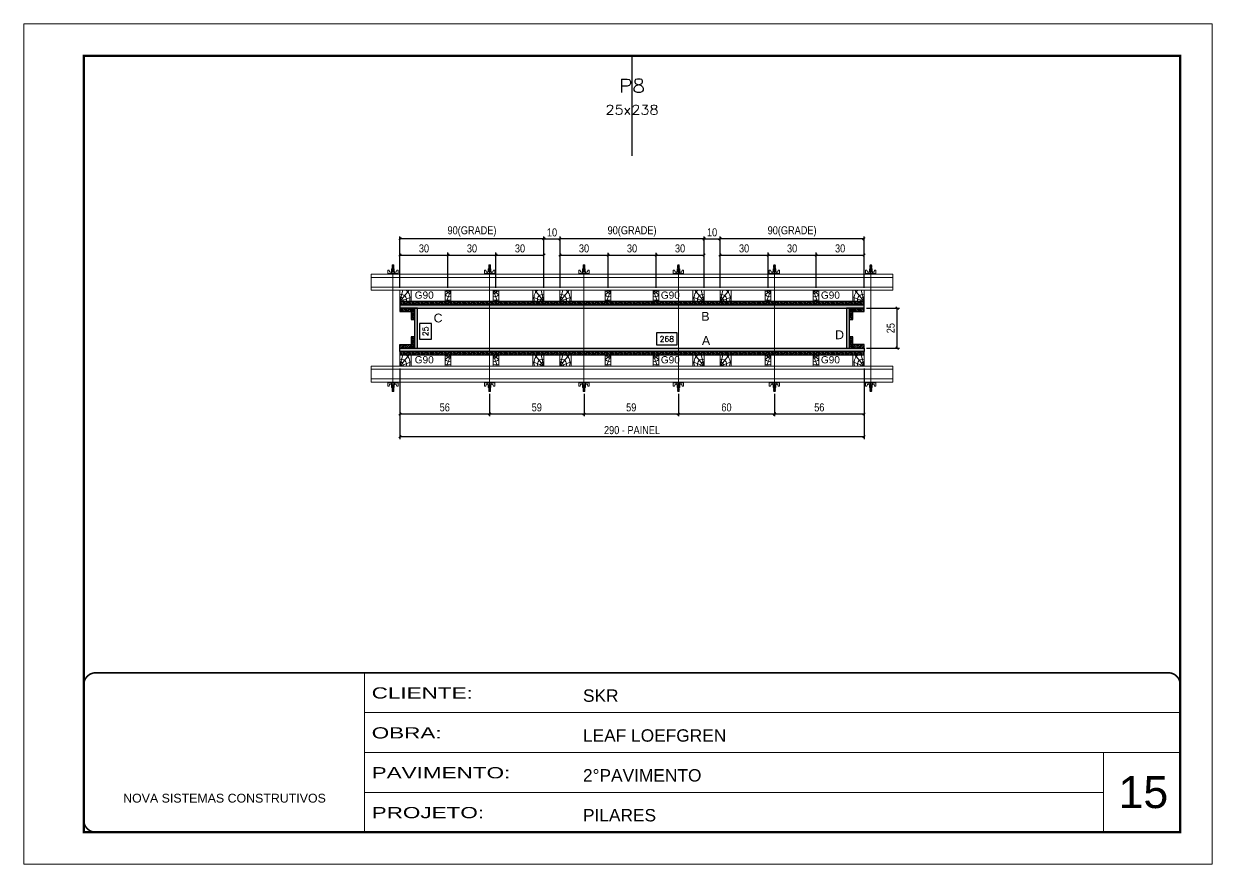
# Model space of a CAD drawing. Extents: x 14400 to 27878, y -21631 to 6985.
# Drawn here: x 17597 to 19082, y 2489 to 3539 of the extents above; entities that cross this region are included whole.
import ezdxf
from ezdxf.enums import TextEntityAlignment as Align

# ---------------------------------------------------------------- set-up
doc = ezdxf.new("R2010")
doc.units = 0
for name, pattern in [('CONTINUO', [0]), ('DASHED', [0.75, 0.5, -0.25]), ('HIDDEN', [0.375, 0.25, -0.125])]:
    doc.linetypes.add(name, pattern=pattern)
for name, color, linetype, lineweight in [('CARIMBO', 255, 'Continuous', 9), ('Folhas', 255, 'Continuous', 9), ('Hachura', 251, 'Continuous', 9), ('Madeira', 126, 'Continuous', 18), ('Perfil Metálico', 224, 'Continuous', 18), ('SARRAFO DE PRESSAO', 251, 'DASHED', 9), ('Texto Seção', 7, 'Continuous', 15)]:
    doc.layers.add(name, color=color, linetype=linetype, lineweight=lineweight)
for name, color, linetype in [('CHAPA', 1, 'Continuous'), ('COTA', 241, 'Continuous'), ('MEIO_PONT', 93, 'Continuous'), ('SARRAFO', 251, 'Continuous'), ('Texto de Titulo', 7, 'Continuous'), ('Texto Qtd Sarr', 242, 'Continuous'), ('TEXTO_GERAL', 7, 'Continuous')]:
    doc.layers.add(name, color=color, linetype=linetype)
doc.styles.add('ARIAL', font='arial.ttf')
doc.styles.add('COTA TECNICA 2X', font='techl___.ttf', dxfattribs={"height": 10})
doc.styles.add('ROMANS', font='romans.shx')
doc.styles.add('SANSSERIF', font='sas_____.pfb')
doc.styles.add('Tecnologia', font='')
doc.styles.get('Tecnologia').set_extended_font_data('Forgotten Futurist')
doc.dimstyles.new('SECAO PILAR', dxfattribs={"dimtxt": 10, "dimasz": 3, "dimexe": 3, "dimexo": 3, "dimgap": 3, "dimtad": 1, "dimdec": 1, "dimlfac": 0.5, "dimzin": 12, "dimdsep": 46, "dimtxsty": 'COTA TECNICA 2X', "dimblk1": 'OBLIQUE', "dimblk2": 'OBLIQUE', "dimsah": 1, "dimcen": 0.9, "dimclrd": 256, "dimclre": 256, "dimclrt": 256, "dimadec": 1, "dimazin": 3, "dimtfac": 1, "dimtdec": 1, "dimtmove": 0, "dimatfit": 3, "dimfxl": 1, "dimtolj": 1, "dimtzin": 12, "dimarcsym": 0})
doc.dimstyles.new('SECÇÃO 2', dxfattribs={"dimtxt": 7, "dimasz": 6, "dimexe": 0.18, "dimexo": 2, "dimgap": -4, "dimtad": 3, "dimdec": 1, "dimlfac": 0.5, "dimzin": 12, "dimdsep": 46, "dimtxsty": 'ROMANS', "dimblk": 'ARCHTICK', "dimcen": 0.09, "dimse1": 1, "dimse2": 1, "dimsd1": 1, "dimsd2": 1, "dimclrd": 180, "dimclre": 5, "dimclrt": 1, "dimadec": 0, "dimazin": 3, "dimtfac": 1, "dimtdec": 1, "dimtofl": 0, "dimtmove": 0, "dimatfit": 3, "dimldrblk": 'ARCHTICK', "dimfxl": 1, "dimtolj": 1, "dimtzin": 0, "dimarcsym": 0})

# ---------------------------------------------------------------- blocks, each defined once
blk = doc.blocks.new('9999999999')
at = {"color": 30, "linetype": 'CONTINUO'}
for p, q in [((98564.6, 34230.2), (98564.6, 34429.4)), ((98564.6, 34379.6), (99584, 34379.6)), ((98564.6, 34329.8), (99488, 34329.8)), ((99584, 34329.8), (99488, 34329.8)), ((99488, 34329.8), (99488, 34230.2)), ((98564.6, 34280), (99488, 34280))]:
    blk.add_line(p, q, dxfattribs=at)
at = {"color": 30, "linetype": 'CONTINUO', "const_width": 2}
blk.add_lwpolyline([(99584, 34230.2), (99584, 34414.4, 0.414214), (99569, 34429.4), (98229, 34429.4, 0.414214), (98214, 34414.4), (98214, 34245.2, 0.414214), (98229, 34230.2), (99584, 34230.2)], format="xyb", dxfattribs=at)
at = {"layer": 'Folhas'}
blk.add_lwpolyline([(98139, 34190.2), (99624, 34190.2), (99624, 35240.2), (98139, 35240.2)], close=True, dxfattribs=at)
at = {"layer": 'Folhas', "color": 30, "const_width": 3}
blk.add_lwpolyline([(98214, 34230.2), (99584, 34230.2), (99584, 35200.2), (98214, 35200.2)], close=True, dxfattribs=at)
at = {"color": 7, "linetype": 'Continuous', "ltscale": 5, "style": 'ARIAL'}
for s, height, p in [('SKR', 15.48, (98837.7, 34393.1)), ('LEAF LOEFGREN', 15.483, (98837.7, 34343.3)), ('2°PAVIMENTO', 15.483, (98837.7, 34293.5)), ('NOVA SISTEMAS CONSTRUTIVOS', 11.059, (98263.2, 34267.2)), ('PILARES', 15.48, (98837.7, 34243.7))]:
    blk.add_text(s, height=height, dxfattribs=at).set_placement(p)
at = {"layer": 'Folhas', "color": 7, "style": 'Tecnologia', "width": 1.5}
for s, p in [('CLIENTE:', (98573.7, 34397.2)), ('OBRA:', (98573.7, 34347.3)), ('PAVIMENTO:', (98573.7, 34297.5)), ('PROJETO:', (98573.7, 34247.7))]:
    blk.add_text(s, height=14, dxfattribs=at).set_placement(p)
blk = doc.blocks.new('titulo1')
at = {"layer": 'Defpoints', "color": 252, "linetype": 'HIDDEN', "ltscale": 2}
blk.add_line((0, 0), (0, 125), dxfattribs=at)
at = {"layer": 'Defpoints', "style": 'ROMANS', "oblique": 15}
blk.add_attdef('FOLHA', text='', height=10, dxfattribs=at).set_placement((0, 15.6), align=Align.MIDDLE_CENTER)
at = {"layer": 'Texto Qtd Sarr', "color": 3, "style": 'ROMANS', "oblique": 15}
for tag, height, p in [('TITULO', 17, (0, 71.4)), ('SEÇÃO', 12, (0, 41.5))]:
    blk.add_attdef(tag, text='', height=height, dxfattribs=at).set_placement(p, align=Align.MIDDLE_CENTER)
blk = doc.blocks.new('*D1915')
at = {"layer": 'COTA', "color": 180, "lineweight": -2, "transparency": 16777216}
for p, q in [((18106.4, 3164.5), (18091.4, 3164.5)), ((18091.4, 3164.5), (18091.4, 3145.1)), ((18106.4, 3145.1), (18106.4, 3164.5)), ((18091.4, 3145.1), (18106.4, 3145.1))]:
    blk.add_line(p, q, dxfattribs=at)
at = {"layer": 'Defpoints', "color": 0, "transparency": 16777216}
for p in [(18106.3, 3183.7), (18106.3, 3133.7), (18110.4, 3133.7)]:
    blk.add_point(p, dxfattribs=at)
at = {"layer": 'COTA', "color": 1, "transparency": 16777216, "insert": (18098.9, 3154.8), "char_height": 7, "attachment_point": 5, "rotation": 90, "style": 'ROMANS'}
blk.add_mtext('\\A1;25', dxfattribs=at)
blk = doc.blocks.new('_ArchTick')
at = {"color": 0, "linetype": 'ByBlock', "const_width": 0.15}
blk.add_lwpolyline([(-0.5, -0.5), (0.5, 0.5)], dxfattribs=at)
blk = doc.blocks.new('*D1916')
at = {"layer": 'COTA', "color": 180, "lineweight": -2, "transparency": 16777216}
for p, q in [((18413.5, 3152.7), (18387.5, 3152.7)), ((18387.5, 3152.7), (18387.5, 3137.7)), ((18413.5, 3137.7), (18413.5, 3152.7)), ((18387.5, 3137.7), (18413.5, 3137.7))]:
    blk.add_line(p, q, dxfattribs=at)
at = {"layer": 'Defpoints', "color": 0, "transparency": 16777216}
for p in [(18089, 3133.7), (18625, 3133.7), (18625, 3133.7)]:
    blk.add_point(p, dxfattribs=at)
at = {"layer": 'COTA', "color": 1, "transparency": 16777216, "insert": (18400.5, 3145.2), "char_height": 7, "attachment_point": 5, "style": 'ROMANS'}
blk.add_mtext('\\A1;268', dxfattribs=at)
blk = doc.blocks.new('_Oblique')
at = {"color": 0, "linetype": 'ByBlock', "lineweight": -2}
blk.add_line((-0.5, -0.5), (0.5, 0.5), dxfattribs=at)
blk = doc.blocks.new('*D1917')
at = {"layer": 'COTA', "lineweight": -2, "transparency": 16777216}
for p, q in [((18067, 3108.4), (18067, 3020.2)), ((18647, 3108.4), (18647, 3020.2)), ((18067, 3023.2), (18647, 3023.2))]:
    blk.add_line(p, q, dxfattribs=at)
at = {"layer": 'Defpoints', "color": 0, "transparency": 16777216}
for p in [(18067, 3111.4), (18647, 3111.4), (18647, 3023.2)]:
    blk.add_point(p, dxfattribs=at)
at = {"layer": 'COTA', "lineweight": -2, "transparency": 16777216, "xscale": 3, "yscale": 3, "zscale": 3, "rotation": 180}
blk.add_blockref('_Oblique', (18067, 3023.2), dxfattribs=at)
at = {"layer": 'COTA', "lineweight": -2, "transparency": 16777216, "xscale": 3, "yscale": 3, "zscale": 3}
blk.add_blockref('_Oblique', (18647, 3023.2), dxfattribs=at)
at = {"layer": 'COTA', "transparency": 16777216, "insert": (18357, 3031.3), "char_height": 10, "attachment_point": 5, "style": 'COTA TECNICA 2X'}
blk.add_mtext('\\A1;290 - PAINEL', dxfattribs=at)
blk = doc.blocks.new('*D1918')
at = {"layer": 'COTA', "lineweight": -2, "transparency": 16777216}
for p, q in [((18067, 3108.3), (18067, 3048.6)), ((18179, 3076.6), (18179, 3048.6)), ((18067, 3051.6), (18179, 3051.6))]:
    blk.add_line(p, q, dxfattribs=at)
at = {"layer": 'Defpoints', "color": 0, "transparency": 16777216}
for p in [(18067, 3111.3), (18179, 3079.6), (18179, 3051.6)]:
    blk.add_point(p, dxfattribs=at)
at = {"layer": 'COTA', "lineweight": -2, "transparency": 16777216, "xscale": 3, "yscale": 3, "zscale": 3, "rotation": 180}
blk.add_blockref('_Oblique', (18067, 3051.6), dxfattribs=at)
at = {"layer": 'COTA', "lineweight": -2, "transparency": 16777216, "xscale": 3, "yscale": 3, "zscale": 3}
blk.add_blockref('_Oblique', (18179, 3051.6), dxfattribs=at)
at = {"layer": 'COTA', "transparency": 16777216, "insert": (18123, 3059.7), "char_height": 10, "attachment_point": 5, "style": 'COTA TECNICA 2X'}
blk.add_mtext('\\A1;56', dxfattribs=at)
blk = doc.blocks.new('C')
at = {"layer": 'Hachura', "color": 0}
for p, q in [((0, 3.22), (0, -3.22)), ((0.45, 3.22), (0, 3.22)), ((0.46, 3.16), (0, 3.16)), ((0.46, 3.05), (0, 3.05)), ((0.46, 2.88), (0, 2.88)), ((0, 2.75), (0, -1.16)), ((0.46, 2.65), (0, 2.65)), ((0.46, 2.23), (0, 2.23)), ((0.46, 1.51), (0, 1.51)), ((0.39, 0.49), (0.17, 0.49)), ((0.45, -3.23), (0.45, 3.22)), ((0.45, 3.22), (2.58, 3.22)), ((1.74, 0.97), (0.45, 0.97)), ((1.45, 0.1), (0.45, 0.1)), ((1.35, 1.94), (1.35, 0.96)), ((2.58, 2.39), (1.47, 2.09)), ((1.74, -0.97), (1.74, 0.97)), ((1.74, 0.97), (1.74, 0.84)), ((1.74, 0.97), (1.74, 0.84)), ((1.74, 0.84), (3.35, 0.84)), ((3.35, 0.45), (1.74, 0.45)), ((2.58, 3.22), (2.58, 2.39)), ((3.32, 0.84), (3.32, -0.84)), ((3.35, 0.84), (3.35, -0.84)), ((3.68, 0.45), (3.35, 0.45)), ((3.84, -0.52), (3.35, 0.45)), ((3.35, 0.06), (3.67, -0.57)), ((3.68, 0.45), (4.16, -0.52)), ((3.72, 0.5), (4.25, -0.57)), ((4.37, -0.55), (3.83, 0.53)), ((4.15, 0.45), (3.93, 0.45)), ((4.42, -0.52), (3.93, 0.45)), ((4.15, 0.45), (4.26, 0.45)), ((4.26, 0.45), (4.74, -0.52)), ((4.3, 0.5), (4.83, -0.57)), ((4.95, -0.55), (4.41, 0.53)), ((4.51, 0.45), (4.84, 0.45)), ((5, -0.52), (4.51, 0.45)), ((4.84, 0.45), (5.32, -0.52)), ((4.88, 0.5), (5.41, -0.57)), ((5.53, -0.55), (4.99, 0.53)), ((5.58, -0.52), (5.09, 0.45)), ((5.42, 0.45), (5.09, 0.45)), ((5.58, -0.52), (5.09, 0.45)), ((5.42, 0.45), (5.74, -0.19)), ((5.46, 0.5), (5.74, -0.07)), ((5.74, 0.19), (5.57, 0.53)), ((5.74, 0.32), (5.68, 0.45)), ((5.68, 0.45), (5.74, 0.45)), ((5.74, 0.45), (5.9, 0.29)), ((5.74, 0.45), (5.74, -0.52)), ((5.9, -0.36), (5.9, 0.29)), ((0.45, 0), (0, 0)), ((0.46, -1.52), (0, -1.52)), ((0.46, -2.23), (0, -2.23)), ((0.46, -2.65), (0, -2.65)), ((0.46, -2.88), (0, -2.88)), ((0.46, -3.05), (0, -3.05)), ((0.46, -3.16), (0, -3.16)), ((0, -3.22), (2.57, -3.22)), ((0.08, -0.48), (0.29, -0.48)), ((0.29, -0.48), (0.4, -0.48)), ((0.45, 0), (0.45, -0.97)), ((0.45, -0.16), (1.45, -0.16)), ((0.45, -0.65), (0.45, -0.32)), ((0.45, -3.23), (0.45, -0.65)), ((0.45, -0.97), (1.74, -0.97)), ((1.35, -1.94), (1.35, -0.97)), ((2.58, -2.39), (1.47, -2.1)), ((3.35, -0.32), (1.74, -0.32)), ((3.35, -0.84), (1.74, -0.84)), ((2.58, -3.23), (2.58, -2.39)), ((3.35, -0.07), (3.58, -0.52)), ((3.35, -0.52), (3.58, -0.52)), ((3.84, -0.52), (4.16, -0.52)), ((4.42, -0.52), (4.74, -0.52)), ((4.63, -0.52), (4.74, -0.52)), ((5, -0.52), (5.32, -0.52)), ((5.58, -0.52), (5.74, -0.52)), ((5.74, -0.52), (5.9, -0.36)), ((5.74, -0.52), (5.74, -0.52))]:
    blk.add_line(p, q, dxfattribs=at)
for centre, radius, start, end in [((1.52, 1.94), 0.161, 104.74356, 180), ((1.44, -0.03), 0.129, 272.69497, 87.30503), ((3.81, 0.39), 0.143, 25.56881, 154.43119), ((4.39, 0.39), 0.143, 25.56881, 154.43119), ((4.97, 0.39), 0.143, 25.56881, 154.43119), ((5.55, 0.39), 0.143, 25.56881, 154.43119), ((0.17, -0.37), 0.174, 221.74404, 317.85924), ((1.52, -1.94), 0.161, 180, 255.25644), ((3.71, -0.4), 0.174, 222.14076, 318.25596), ((4.29, -0.4), 0.174, 222.14076, 318.25596), ((4.87, -0.4), 0.174, 222.14076, 318.25596), ((5.45, -0.4), 0.174, 222.14076, 318.25596), ((5.61, -0.4), 0.174, 317.85924, 318.25596)]:
    blk.add_arc(centre, radius, start, end, dxfattribs=at)
blk = doc.blocks.new('*D1919')
at = {"layer": 'COTA', "lineweight": -2, "transparency": 16777216}
for p, q in [((18415, 3076.6), (18415, 3048.6)), ((18535, 3076.6), (18535, 3048.6)), ((18415, 3051.6), (18535, 3051.6))]:
    blk.add_line(p, q, dxfattribs=at)
at = {"layer": 'Defpoints', "color": 0, "transparency": 16777216}
for p in [(18415, 3079.6), (18535, 3079.6), (18535, 3051.6)]:
    blk.add_point(p, dxfattribs=at)
at = {"layer": 'COTA', "lineweight": -2, "transparency": 16777216, "xscale": 3, "yscale": 3, "zscale": 3, "rotation": 180}
blk.add_blockref('_Oblique', (18415, 3051.6), dxfattribs=at)
at = {"layer": 'COTA', "lineweight": -2, "transparency": 16777216, "xscale": 3, "yscale": 3, "zscale": 3}
blk.add_blockref('_Oblique', (18535, 3051.6), dxfattribs=at)
at = {"layer": 'COTA', "transparency": 16777216, "insert": (18475, 3059.7), "char_height": 10, "attachment_point": 5, "style": 'COTA TECNICA 2X'}
blk.add_mtext('\\A1;60', dxfattribs=at)
blk = doc.blocks.new('*D1920')
at = {"layer": 'COTA', "lineweight": -2, "transparency": 16777216}
for p, q in [((18650, 3183.7), (18691.3, 3183.7)), ((18688.3, 3133.7), (18688.3, 3183.7)), ((18650, 3133.7), (18691.3, 3133.7))]:
    blk.add_line(p, q, dxfattribs=at)
at = {"layer": 'Defpoints', "color": 0, "transparency": 16777216}
for p in [(18647, 3183.7), (18688.3, 3183.7), (18647, 3133.7)]:
    blk.add_point(p, dxfattribs=at)
at = {"layer": 'COTA', "lineweight": -2, "transparency": 16777216, "xscale": 3, "yscale": 3, "zscale": 3}
for p, rotation in [((18688.3, 3183.7), 90), ((18688.3, 3133.7), 270)]:
    blk.add_blockref('_Oblique', p, dxfattribs=dict(at, rotation=rotation))
at = {"layer": 'COTA', "transparency": 16777216, "insert": (18680.2, 3158.7), "char_height": 10, "attachment_point": 5, "rotation": 90, "style": 'COTA TECNICA 2X'}
blk.add_mtext('\\A1;25', dxfattribs=at)
blk = doc.blocks.new('*D1921')
at = {"layer": 'COTA', "lineweight": -2, "transparency": 16777216}
for p, q in [((18179, 3076.6), (18179, 3048.6)), ((18297, 3076.6), (18297, 3048.6)), ((18179, 3051.6), (18297, 3051.6))]:
    blk.add_line(p, q, dxfattribs=at)
at = {"layer": 'Defpoints', "color": 0, "transparency": 16777216}
for p in [(18179, 3079.6), (18297, 3079.6), (18297, 3051.6)]:
    blk.add_point(p, dxfattribs=at)
at = {"layer": 'COTA', "lineweight": -2, "transparency": 16777216, "xscale": 3, "yscale": 3, "zscale": 3, "rotation": 180}
blk.add_blockref('_Oblique', (18179, 3051.6), dxfattribs=at)
at = {"layer": 'COTA', "lineweight": -2, "transparency": 16777216, "xscale": 3, "yscale": 3, "zscale": 3}
blk.add_blockref('_Oblique', (18297, 3051.6), dxfattribs=at)
at = {"layer": 'COTA', "transparency": 16777216, "insert": (18238, 3059.7), "char_height": 10, "attachment_point": 5, "style": 'COTA TECNICA 2X'}
blk.add_mtext('\\A1;59', dxfattribs=at)
blk = doc.blocks.new('*D1922')
at = {"layer": 'COTA', "lineweight": -2, "transparency": 16777216}
for p, q in [((18647, 3108.4), (18647, 3048.6)), ((18535, 3076.6), (18535, 3048.6)), ((18535, 3051.6), (18647, 3051.6))]:
    blk.add_line(p, q, dxfattribs=at)
at = {"layer": 'Defpoints', "color": 0, "transparency": 16777216}
for p in [(18647, 3111.4), (18535, 3079.6), (18647, 3051.6)]:
    blk.add_point(p, dxfattribs=at)
at = {"layer": 'COTA', "lineweight": -2, "transparency": 16777216, "xscale": 3, "yscale": 3, "zscale": 3, "rotation": 180}
blk.add_blockref('_Oblique', (18535, 3051.6), dxfattribs=at)
at = {"layer": 'COTA', "lineweight": -2, "transparency": 16777216, "xscale": 3, "yscale": 3, "zscale": 3}
blk.add_blockref('_Oblique', (18647, 3051.6), dxfattribs=at)
at = {"layer": 'COTA', "transparency": 16777216, "insert": (18591, 3059.7), "char_height": 10, "attachment_point": 5, "style": 'COTA TECNICA 2X'}
blk.add_mtext('\\A1;56', dxfattribs=at)
blk = doc.blocks.new('*D1923')
at = {"layer": 'COTA', "lineweight": -2, "transparency": 16777216}
for p, q in [((18297, 3076.6), (18297, 3048.6)), ((18415, 3076.6), (18415, 3048.6)), ((18297, 3051.6), (18415, 3051.6))]:
    blk.add_line(p, q, dxfattribs=at)
at = {"layer": 'Defpoints', "color": 0, "transparency": 16777216}
for p in [(18297, 3079.6), (18415, 3079.6), (18415, 3051.6)]:
    blk.add_point(p, dxfattribs=at)
at = {"layer": 'COTA', "lineweight": -2, "transparency": 16777216, "xscale": 3, "yscale": 3, "zscale": 3, "rotation": 180}
blk.add_blockref('_Oblique', (18297, 3051.6), dxfattribs=at)
at = {"layer": 'COTA', "lineweight": -2, "transparency": 16777216, "xscale": 3, "yscale": 3, "zscale": 3}
blk.add_blockref('_Oblique', (18415, 3051.6), dxfattribs=at)
at = {"layer": 'COTA', "transparency": 16777216, "insert": (18356, 3059.7), "char_height": 10, "attachment_point": 5, "style": 'COTA TECNICA 2X'}
blk.add_mtext('\\A1;59', dxfattribs=at)
blk = doc.blocks.new('PONTALETE')
at = {"layer": 'Madeira'}
for q in [(2.71, 7), (7, 5.76), (7, 1.74)]:
    blk.add_line((0, 0), q, dxfattribs=at)
blk.add_lwpolyline([(0, 0), (7, 0), (7, 7), (0, 7)], close=True, dxfattribs=at)
for centre, radius, start, end in [((2.04, 0.06), 6.23, 37.28179, 109.09128), ((1.09, 0.9), 3.19, 343.60304, 109.98471), ((-0.21, -0.78), 3.09, 14.63219, 86.0383)]:
    blk.add_arc(centre, radius, start, end, dxfattribs=at)
blk = doc.blocks.new('MEIO PONTALETE')
at = {"layer": 'Madeira'}
for q in [(2.71, 7), (3.5, 2.88), (3.5, 0.87)]:
    blk.add_line((0, 0), q, dxfattribs=at)
blk.add_lwpolyline([(0, 0), (3.5, 0), (3.5, 7), (0, 7)], close=True, dxfattribs=at)
for centre, radius, start, end in [((2.04, 0.06), 6.23, 76.44987, 109.09128), ((1.09, 0.9), 3.19, 40.90626, 109.98471), ((-0.21, -0.78), 3.09, 14.63219, 86.0383)]:
    blk.add_arc(centre, radius, start, end, dxfattribs=at)
blk = doc.blocks.new('*D2500')
at = {"layer": 'COTA', "lineweight": -2, "transparency": 16777216}
for p, q in [((18467, 3209.1), (18467, 3253.1)), ((18527, 3209.1), (18527, 3253.1)), ((18467, 3250.1), (18527, 3250.1))]:
    blk.add_line(p, q, dxfattribs=at)
at = {"layer": 'Defpoints', "color": 0, "transparency": 16777216}
for p in [(18527, 3250.1), (18467, 3206.1), (18527, 3206.1)]:
    blk.add_point(p, dxfattribs=at)
at = {"layer": 'COTA', "lineweight": -2, "transparency": 16777216, "xscale": 3, "yscale": 3, "zscale": 3, "rotation": 180}
blk.add_blockref('_Oblique', (18467, 3250.1), dxfattribs=at)
at = {"layer": 'COTA', "lineweight": -2, "transparency": 16777216, "xscale": 3, "yscale": 3, "zscale": 3}
blk.add_blockref('_Oblique', (18527, 3250.1), dxfattribs=at)
at = {"layer": 'COTA', "transparency": 16777216, "insert": (18497, 3258.3), "char_height": 10, "attachment_point": 5, "style": 'COTA TECNICA 2X'}
blk.add_mtext('\\A1;30', dxfattribs=at)
blk = doc.blocks.new('*D2501')
at = {"layer": 'COTA', "lineweight": -2, "transparency": 16777216}
for p, q in [((18527, 3209.1), (18527, 3253.1)), ((18587, 3209.1), (18587, 3253.1)), ((18527, 3250.1), (18587, 3250.1))]:
    blk.add_line(p, q, dxfattribs=at)
at = {"layer": 'Defpoints', "color": 0, "transparency": 16777216}
for p in [(18587, 3250.1), (18527, 3206.1), (18587, 3206.1)]:
    blk.add_point(p, dxfattribs=at)
at = {"layer": 'COTA', "lineweight": -2, "transparency": 16777216, "xscale": 3, "yscale": 3, "zscale": 3, "rotation": 180}
blk.add_blockref('_Oblique', (18527, 3250.1), dxfattribs=at)
at = {"layer": 'COTA', "lineweight": -2, "transparency": 16777216, "xscale": 3, "yscale": 3, "zscale": 3}
blk.add_blockref('_Oblique', (18587, 3250.1), dxfattribs=at)
at = {"layer": 'COTA', "transparency": 16777216, "insert": (18557, 3258.3), "char_height": 10, "attachment_point": 5, "style": 'COTA TECNICA 2X'}
blk.add_mtext('\\A1;30', dxfattribs=at)
blk = doc.blocks.new('*D2502')
at = {"layer": 'COTA', "lineweight": -2, "transparency": 16777216}
for p, q in [((18587, 3209.1), (18587, 3253.1)), ((18647, 3209.1), (18647, 3253.1)), ((18587, 3250.1), (18647, 3250.1))]:
    blk.add_line(p, q, dxfattribs=at)
at = {"layer": 'Defpoints', "color": 0, "transparency": 16777216}
for p in [(18647, 3250.1), (18587, 3206.1), (18647, 3206.1)]:
    blk.add_point(p, dxfattribs=at)
at = {"layer": 'COTA', "lineweight": -2, "transparency": 16777216, "xscale": 3, "yscale": 3, "zscale": 3, "rotation": 180}
blk.add_blockref('_Oblique', (18587, 3250.1), dxfattribs=at)
at = {"layer": 'COTA', "lineweight": -2, "transparency": 16777216, "xscale": 3, "yscale": 3, "zscale": 3}
blk.add_blockref('_Oblique', (18647, 3250.1), dxfattribs=at)
at = {"layer": 'COTA', "transparency": 16777216, "insert": (18617, 3258.3), "char_height": 10, "attachment_point": 5, "style": 'COTA TECNICA 2X'}
blk.add_mtext('\\A1;30', dxfattribs=at)
blk = doc.blocks.new('*D2503')
at = {"layer": 'COTA', "lineweight": -2, "transparency": 16777216}
for p, q in [((18467, 3209.1), (18467, 3273.3)), ((18647, 3270.3), (18467, 3270.3)), ((18647, 3209.1), (18647, 3273.3))]:
    blk.add_line(p, q, dxfattribs=at)
at = {"layer": 'Defpoints', "color": 0, "transparency": 16777216}
for p in [(18467, 3270.3), (18467, 3206.1), (18647, 3206.1)]:
    blk.add_point(p, dxfattribs=at)
at = {"layer": 'COTA', "lineweight": -2, "transparency": 16777216, "xscale": 3, "yscale": 3, "zscale": 3, "rotation": 180}
blk.add_blockref('_Oblique', (18467, 3270.3), dxfattribs=at)
at = {"layer": 'COTA', "lineweight": -2, "transparency": 16777216, "xscale": 3, "yscale": 3, "zscale": 3}
blk.add_blockref('_Oblique', (18647, 3270.3), dxfattribs=at)
at = {"layer": 'COTA', "transparency": 16777216, "insert": (18557, 3279.5), "char_height": 10, "attachment_point": 5, "style": 'COTA TECNICA 2X'}
blk.add_mtext('\\A1;90(GRADE)', dxfattribs=at)
blk = doc.blocks.new('*D2504')
at = {"layer": 'COTA', "lineweight": -2, "transparency": 16777216}
for p, q in [((18267, 3209.1), (18267, 3253)), ((18327, 3209.1), (18327, 3253)), ((18267, 3250), (18327, 3250))]:
    blk.add_line(p, q, dxfattribs=at)
at = {"layer": 'Defpoints', "color": 0, "transparency": 16777216}
for p in [(18327, 3250), (18267, 3206.1), (18327, 3206.1)]:
    blk.add_point(p, dxfattribs=at)
at = {"layer": 'COTA', "lineweight": -2, "transparency": 16777216, "xscale": 3, "yscale": 3, "zscale": 3, "rotation": 180}
blk.add_blockref('_Oblique', (18267, 3250), dxfattribs=at)
at = {"layer": 'COTA', "lineweight": -2, "transparency": 16777216, "xscale": 3, "yscale": 3, "zscale": 3}
blk.add_blockref('_Oblique', (18327, 3250), dxfattribs=at)
at = {"layer": 'COTA', "transparency": 16777216, "insert": (18297, 3258.3), "char_height": 10, "attachment_point": 5, "style": 'COTA TECNICA 2X'}
blk.add_mtext('\\A1;30', dxfattribs=at)
blk = doc.blocks.new('*D2505')
at = {"layer": 'COTA', "lineweight": -2, "transparency": 16777216}
for p, q in [((18327, 3209.1), (18327, 3253)), ((18387, 3209.1), (18387, 3253)), ((18327, 3250), (18387, 3250))]:
    blk.add_line(p, q, dxfattribs=at)
at = {"layer": 'Defpoints', "color": 0, "transparency": 16777216}
for p in [(18387, 3250), (18327, 3206.1), (18387, 3206.1)]:
    blk.add_point(p, dxfattribs=at)
at = {"layer": 'COTA', "lineweight": -2, "transparency": 16777216, "xscale": 3, "yscale": 3, "zscale": 3, "rotation": 180}
blk.add_blockref('_Oblique', (18327, 3250), dxfattribs=at)
at = {"layer": 'COTA', "lineweight": -2, "transparency": 16777216, "xscale": 3, "yscale": 3, "zscale": 3}
blk.add_blockref('_Oblique', (18387, 3250), dxfattribs=at)
at = {"layer": 'COTA', "transparency": 16777216, "insert": (18357, 3258.3), "char_height": 10, "attachment_point": 5, "style": 'COTA TECNICA 2X'}
blk.add_mtext('\\A1;30', dxfattribs=at)
blk = doc.blocks.new('*D2506')
at = {"layer": 'COTA', "lineweight": -2, "transparency": 16777216}
for p, q in [((18387, 3209.1), (18387, 3253)), ((18447, 3209.1), (18447, 3253)), ((18387, 3250), (18447, 3250))]:
    blk.add_line(p, q, dxfattribs=at)
at = {"layer": 'Defpoints', "color": 0, "transparency": 16777216}
for p in [(18447, 3250), (18387, 3206.1), (18447, 3206.1)]:
    blk.add_point(p, dxfattribs=at)
at = {"layer": 'COTA', "lineweight": -2, "transparency": 16777216, "xscale": 3, "yscale": 3, "zscale": 3, "rotation": 180}
blk.add_blockref('_Oblique', (18387, 3250), dxfattribs=at)
at = {"layer": 'COTA', "lineweight": -2, "transparency": 16777216, "xscale": 3, "yscale": 3, "zscale": 3}
blk.add_blockref('_Oblique', (18447, 3250), dxfattribs=at)
at = {"layer": 'COTA', "transparency": 16777216, "insert": (18417, 3258.3), "char_height": 10, "attachment_point": 5, "style": 'COTA TECNICA 2X'}
blk.add_mtext('\\A1;30', dxfattribs=at)
blk = doc.blocks.new('*D2507')
at = {"layer": 'COTA', "lineweight": -2, "transparency": 16777216}
for p, q in [((18267, 3209.1), (18267, 3273.2)), ((18447, 3270.2), (18267, 3270.2)), ((18447, 3209.1), (18447, 3273.2))]:
    blk.add_line(p, q, dxfattribs=at)
at = {"layer": 'Defpoints', "color": 0, "transparency": 16777216}
for p in [(18267, 3270.2), (18267, 3206.1), (18447, 3206.1)]:
    blk.add_point(p, dxfattribs=at)
at = {"layer": 'COTA', "lineweight": -2, "transparency": 16777216, "xscale": 3, "yscale": 3, "zscale": 3, "rotation": 180}
blk.add_blockref('_Oblique', (18267, 3270.2), dxfattribs=at)
at = {"layer": 'COTA', "lineweight": -2, "transparency": 16777216, "xscale": 3, "yscale": 3, "zscale": 3}
blk.add_blockref('_Oblique', (18447, 3270.2), dxfattribs=at)
at = {"layer": 'COTA', "transparency": 16777216, "insert": (18357, 3279.5), "char_height": 10, "attachment_point": 5, "style": 'COTA TECNICA 2X'}
blk.add_mtext('\\A1;90(GRADE)', dxfattribs=at)
blk = doc.blocks.new('*D2508')
at = {"layer": 'COTA', "lineweight": -2, "transparency": 16777216}
for p, q in [((18067, 3209.1), (18067, 3253.1)), ((18127, 3209.1), (18127, 3253.1)), ((18067, 3250.1), (18127, 3250.1))]:
    blk.add_line(p, q, dxfattribs=at)
at = {"layer": 'Defpoints', "color": 0, "transparency": 16777216}
for p in [(18127, 3250.1), (18067, 3206.1), (18127, 3206.1)]:
    blk.add_point(p, dxfattribs=at)
at = {"layer": 'COTA', "lineweight": -2, "transparency": 16777216, "xscale": 3, "yscale": 3, "zscale": 3, "rotation": 180}
blk.add_blockref('_Oblique', (18067, 3250.1), dxfattribs=at)
at = {"layer": 'COTA', "lineweight": -2, "transparency": 16777216, "xscale": 3, "yscale": 3, "zscale": 3}
blk.add_blockref('_Oblique', (18127, 3250.1), dxfattribs=at)
at = {"layer": 'COTA', "transparency": 16777216, "insert": (18097, 3258.3), "char_height": 10, "attachment_point": 5, "style": 'COTA TECNICA 2X'}
blk.add_mtext('\\A1;30', dxfattribs=at)
blk = doc.blocks.new('*D2509')
at = {"layer": 'COTA', "lineweight": -2, "transparency": 16777216}
for p, q in [((18127, 3209.1), (18127, 3253.1)), ((18187, 3209.1), (18187, 3253.1)), ((18127, 3250.1), (18187, 3250.1))]:
    blk.add_line(p, q, dxfattribs=at)
at = {"layer": 'Defpoints', "color": 0, "transparency": 16777216}
for p in [(18187, 3250.1), (18127, 3206.1), (18187, 3206.1)]:
    blk.add_point(p, dxfattribs=at)
at = {"layer": 'COTA', "lineweight": -2, "transparency": 16777216, "xscale": 3, "yscale": 3, "zscale": 3, "rotation": 180}
blk.add_blockref('_Oblique', (18127, 3250.1), dxfattribs=at)
at = {"layer": 'COTA', "lineweight": -2, "transparency": 16777216, "xscale": 3, "yscale": 3, "zscale": 3}
blk.add_blockref('_Oblique', (18187, 3250.1), dxfattribs=at)
at = {"layer": 'COTA', "transparency": 16777216, "insert": (18157, 3258.3), "char_height": 10, "attachment_point": 5, "style": 'COTA TECNICA 2X'}
blk.add_mtext('\\A1;30', dxfattribs=at)
blk = doc.blocks.new('*D2510')
at = {"layer": 'COTA', "lineweight": -2, "transparency": 16777216}
for p, q in [((18187, 3209.1), (18187, 3253.1)), ((18247, 3209.1), (18247, 3253.1)), ((18187, 3250.1), (18247, 3250.1))]:
    blk.add_line(p, q, dxfattribs=at)
at = {"layer": 'Defpoints', "color": 0, "transparency": 16777216}
for p in [(18247, 3250.1), (18187, 3206.1), (18247, 3206.1)]:
    blk.add_point(p, dxfattribs=at)
at = {"layer": 'COTA', "lineweight": -2, "transparency": 16777216, "xscale": 3, "yscale": 3, "zscale": 3, "rotation": 180}
blk.add_blockref('_Oblique', (18187, 3250.1), dxfattribs=at)
at = {"layer": 'COTA', "lineweight": -2, "transparency": 16777216, "xscale": 3, "yscale": 3, "zscale": 3}
blk.add_blockref('_Oblique', (18247, 3250.1), dxfattribs=at)
at = {"layer": 'COTA', "transparency": 16777216, "insert": (18217, 3258.3), "char_height": 10, "attachment_point": 5, "style": 'COTA TECNICA 2X'}
blk.add_mtext('\\A1;30', dxfattribs=at)
blk = doc.blocks.new('*D2511')
at = {"layer": 'COTA', "lineweight": -2, "transparency": 16777216}
for p, q in [((18067, 3209.1), (18067, 3273.3)), ((18247, 3270.3), (18067, 3270.3)), ((18247, 3209.1), (18247, 3273.3))]:
    blk.add_line(p, q, dxfattribs=at)
at = {"layer": 'Defpoints', "color": 0, "transparency": 16777216}
for p in [(18067, 3270.3), (18067, 3206.1), (18247, 3206.1)]:
    blk.add_point(p, dxfattribs=at)
at = {"layer": 'COTA', "lineweight": -2, "transparency": 16777216, "xscale": 3, "yscale": 3, "zscale": 3, "rotation": 180}
blk.add_blockref('_Oblique', (18067, 3270.3), dxfattribs=at)
at = {"layer": 'COTA', "lineweight": -2, "transparency": 16777216, "xscale": 3, "yscale": 3, "zscale": 3}
blk.add_blockref('_Oblique', (18247, 3270.3), dxfattribs=at)
at = {"layer": 'COTA', "transparency": 16777216, "insert": (18157, 3279.5), "char_height": 10, "attachment_point": 5, "style": 'COTA TECNICA 2X'}
blk.add_mtext('\\A1;90(GRADE)', dxfattribs=at)
blk = doc.blocks.new('*D2512')
at = {"layer": 'COTA', "lineweight": -2, "transparency": 16777216}
for p, q in [((18247, 3209.1), (18247, 3273.2)), ((18247, 3270.2), (18267, 3270.2)), ((18267, 3209.1), (18267, 3273.2))]:
    blk.add_line(p, q, dxfattribs=at)
at = {"layer": 'Defpoints', "color": 0, "transparency": 16777216}
for p in [(18267, 3270.2), (18247, 3206.1), (18267, 3206.1)]:
    blk.add_point(p, dxfattribs=at)
at = {"layer": 'COTA', "lineweight": -2, "transparency": 16777216, "xscale": 3, "yscale": 3, "zscale": 3, "rotation": 180}
blk.add_blockref('_Oblique', (18247, 3270.2), dxfattribs=at)
at = {"layer": 'COTA', "lineweight": -2, "transparency": 16777216, "xscale": 3, "yscale": 3, "zscale": 3}
blk.add_blockref('_Oblique', (18267, 3270.2), dxfattribs=at)
at = {"layer": 'COTA', "transparency": 16777216, "insert": (18257, 3278.3), "char_height": 10, "attachment_point": 5, "style": 'COTA TECNICA 2X'}
blk.add_mtext('\\A1;10', dxfattribs=at)
blk = doc.blocks.new('*D2513')
at = {"layer": 'COTA', "lineweight": -2, "transparency": 16777216}
for p, q in [((18447, 3209.1), (18447, 3273.3)), ((18447, 3270.3), (18467, 3270.3)), ((18467, 3209.1), (18467, 3273.3))]:
    blk.add_line(p, q, dxfattribs=at)
at = {"layer": 'Defpoints', "color": 0, "transparency": 16777216}
for p in [(18467, 3270.3), (18447, 3206.1), (18467, 3206.1)]:
    blk.add_point(p, dxfattribs=at)
at = {"layer": 'COTA', "lineweight": -2, "transparency": 16777216, "xscale": 3, "yscale": 3, "zscale": 3, "rotation": 180}
blk.add_blockref('_Oblique', (18447, 3270.3), dxfattribs=at)
at = {"layer": 'COTA', "lineweight": -2, "transparency": 16777216, "xscale": 3, "yscale": 3, "zscale": 3}
blk.add_blockref('_Oblique', (18467, 3270.3), dxfattribs=at)
at = {"layer": 'COTA', "transparency": 16777216, "insert": (18457, 3278.4), "char_height": 10, "attachment_point": 5, "style": 'COTA TECNICA 2X'}
blk.add_mtext('\\A1;10', dxfattribs=at)

msp = doc.modelspace()

# ---------------------------------------------------------------- hatches: boundary and pattern name
at = {"layer": 'Hachura'}
h = msp.add_hatch(dxfattribs=at)
h.set_pattern_fill('ANSI31', color=256, scale=0.5, angle=180, style=0)
h.set_pattern_definition([(225, (9033.017, -19737.2665), (1.12253202, -1.12253202), [])])
h.paths.add_polyline_path([(18646.97, 3192.14), (18646.97, 3187.74), (18066.97, 3187.74), (18066.97, 3192.14)])
h = msp.add_hatch(color=256, dxfattribs=at)
h.dxf.hatch_style = 1
h.paths.add_polyline_path([(18646.97, 3183.73), (18646.97, 3187.73), (18066.97, 3187.74), (18066.97, 3183.74)])
h = msp.add_hatch(dxfattribs=at)
h.set_pattern_fill('ANSI31', color=256, scale=0.5, angle=180, style=0)
h.set_pattern_definition([(225, (8943.017, -19745.6665), (1.12253202, -1.12253202), [])])
h.paths.add_polyline_path([(18080.97, 3183.74), (18080.97, 3179.34), (18066.97, 3179.34), (18066.97, 3183.74)])
h = msp.add_hatch(dxfattribs=at)
h.set_pattern_fill('ANSI31', color=256, scale=0.5, angle=270, style=0)
h.set_pattern_definition([(315, (40976.777, -6319.2102), (1.12253202, 1.12253202), [])])
h.paths.add_polyline_path([(18085.37, 3169.74), (18080.97, 3169.74), (18080.97, 3183.74), (18085.37, 3183.74)])
h = msp.add_hatch(color=256, dxfattribs=at)
h.dxf.hatch_style = 1
h.paths.add_polyline_path([(18085.37, 3133.74), (18088.97, 3133.74), (18088.97, 3183.74), (18085.37, 3183.74)])
h = msp.add_hatch(color=256, dxfattribs=at)
h.dxf.hatch_style = 1
h.paths.add_polyline_path([(18624.97, 3133.74), (18628.57, 3133.74), (18628.57, 3183.74), (18624.97, 3183.74)])
h = msp.add_hatch(dxfattribs=at)
h.set_pattern_fill('ANSI31', color=256, scale=0.5, angle=270, style=0)
h.set_pattern_definition([(315, (41524.377, -6319.2102), (1.12253202, 1.12253202), [])])
h.paths.add_polyline_path([(18632.97, 3169.74), (18628.57, 3169.74), (18628.57, 3183.74), (18632.97, 3183.74)])
h = msp.add_hatch(dxfattribs=at)
h.set_pattern_fill('ANSI31', color=256, scale=0.5, angle=180, style=0)
h.set_pattern_definition([(225, (9509.017, -19745.6665), (1.12253202, -1.12253202), [])])
h.paths.add_polyline_path([(18646.97, 3183.74), (18646.97, 3179.34), (18632.97, 3179.34), (18632.97, 3183.74)])
h = msp.add_hatch(dxfattribs=at)
h.set_pattern_fill('ANSI31', color=256, scale=0.5, angle=180, style=0)
h.set_pattern_definition([(225, (8943.017, -19757.6665), (1.12253202, -1.12253202), [])])
h.paths.add_polyline_path([(18080.97, 3133.74), (18080.97, 3138.14), (18066.97, 3138.14), (18066.97, 3133.74)])
h = msp.add_hatch(color=256, dxfattribs=at)
h.dxf.hatch_style = 1
h.paths.add_polyline_path([(18646.97, 3133.74), (18646.97, 3129.74), (18066.97, 3129.74), (18066.97, 3133.74)])
h = msp.add_hatch(dxfattribs=at)
h.set_pattern_fill('ANSI31', color=256, scale=0.5, angle=270, style=0)
h.set_pattern_definition([(315, (40976.777, -6355.2102), (1.12253202, 1.12253202), [])])
h.paths.add_polyline_path([(18085.37, 3133.74), (18080.97, 3133.74), (18080.97, 3147.74), (18085.37, 3147.74)])
h = msp.add_hatch(dxfattribs=at)
h.set_pattern_fill('ANSI31', color=256, scale=0.5, angle=270, style=0)
h.set_pattern_definition([(315, (41524.377, -6355.2102), (1.12253202, 1.12253202), [])])
h.paths.add_polyline_path([(18632.97, 3133.74), (18628.57, 3133.74), (18628.57, 3147.74), (18632.97, 3147.74)])
h = msp.add_hatch(dxfattribs=at)
h.set_pattern_fill('ANSI31', color=256, scale=0.5, angle=180, style=0)
h.set_pattern_definition([(225, (9144.017, -19757.6665), (1.12253202, -1.12253202), [])])
h.paths.add_polyline_path([(18632.97, 3133.74), (18632.97, 3138.14), (18646.97, 3138.14), (18646.97, 3133.74)])
h = msp.add_hatch(dxfattribs=at)
h.set_pattern_fill('ANSI31', color=256, scale=0.5, angle=180, style=0)
h.set_pattern_definition([(225, (9033.017, -19799.6665), (1.12253202, -1.12253202), [])])
h.paths.add_polyline_path([(18646.97, 3129.74), (18646.97, 3125.34), (18066.97, 3125.34), (18066.97, 3129.74)])

# ---------------------------------------------------------------- linework, layer by layer
at = {"layer": 'CHAPA'}
for points in [[(18646.97, 3183.74), (18646.97, 3187.74), (18066.97, 3187.74), (18066.97, 3183.74)], [(18085.37, 3133.74), (18088.97, 3133.74), (18088.97, 3183.74), (18085.37, 3183.74)], [(18624.97, 3133.74), (18628.57, 3133.74), (18628.57, 3183.74), (18624.97, 3183.74)], [(18646.97, 3133.74), (18646.97, 3129.74), (18066.97, 3129.74), (18066.97, 3133.74)]]:
    msp.add_lwpolyline(points, close=True, dxfattribs=at)
at = {"layer": 'Hachura'}
for p, q in [((18058.28, 3080.57), (18058.28, 3233.11)), ((18178.97, 3080.57), (18178.97, 3233.11)), ((18296.97, 3080.57), (18296.97, 3233.11)), ((18414.97, 3080.57), (18414.97, 3233.11)), ((18534.97, 3080.57), (18534.97, 3233.11)), ((18655.36, 3080.57), (18655.36, 3233.11))]:
    msp.add_line(p, q, dxfattribs=at)
at = {"layer": 'Madeira'}
for points in [[(18066.97, 3192.14), (18066.97, 3206.14), (18246.97, 3206.14), (18246.97, 3192.14)], [(18266.97, 3192.11), (18266.97, 3206.11), (18446.97, 3206.11), (18446.97, 3192.11)], [(18466.97, 3192.14), (18466.97, 3206.14), (18646.97, 3206.14), (18646.97, 3192.14)], [(18066.98, 3111.4), (18066.98, 3125.4), (18246.98, 3125.4), (18246.98, 3111.4)], [(18266.98, 3111.37), (18266.98, 3125.37), (18446.98, 3125.37), (18446.98, 3111.37)], [(18466.98, 3111.4), (18466.98, 3125.4), (18646.98, 3125.4), (18646.98, 3111.4)]]:
    msp.add_lwpolyline(points, close=True, dxfattribs=at)
at = {"layer": 'Perfil Metálico'}
for p, q in [((18682.69, 3222.08), (18031.25, 3222.08)), ((18682.69, 3210.08), (18031.25, 3210.08)), ((18682.69, 3107.34), (18031.25, 3107.34)), ((18682.69, 3095.34), (18031.25, 3095.34))]:
    msp.add_line(p, q, dxfattribs=at)
for points in [[(18682.69, 3206.14), (18682.69, 3226.14), (18031.25, 3226.08), (18031.25, 3206.08)], [(18031.25, 3111.34), (18031.25, 3091.34), (18682.69, 3091.4), (18682.69, 3111.4)]]:
    msp.add_lwpolyline(points, close=True, dxfattribs=at)
at = {"layer": 'SARRAFO'}
for points in [[(18066.97, 3187.74), (18646.97, 3187.74), (18646.97, 3192.14), (18066.97, 3192.14)], [(18066.97, 3187.74), (18646.97, 3187.74), (18646.97, 3192.14), (18066.97, 3192.14)], [(18066.97, 3179.34), (18080.97, 3179.34), (18080.97, 3183.74), (18066.97, 3183.74)], [(18066.97, 3179.34), (18080.97, 3179.34), (18080.97, 3183.74), (18066.97, 3183.74)], [(18080.97, 3183.74), (18080.97, 3169.74), (18085.37, 3169.74), (18085.37, 3183.74)], [(18080.97, 3183.74), (18080.97, 3169.74), (18085.37, 3169.74), (18085.37, 3183.74)], [(18628.57, 3183.74), (18628.57, 3169.74), (18632.97, 3169.74), (18632.97, 3183.74)], [(18628.57, 3183.74), (18628.57, 3169.74), (18632.97, 3169.74), (18632.97, 3183.74)], [(18632.97, 3179.34), (18646.97, 3179.34), (18646.97, 3183.74), (18632.97, 3183.74)], [(18632.97, 3179.34), (18646.97, 3179.34), (18646.97, 3183.74), (18632.97, 3183.74)], [(18066.97, 3138.14), (18080.97, 3138.14), (18080.97, 3133.74), (18066.97, 3133.74)], [(18066.97, 3138.14), (18080.97, 3138.14), (18080.97, 3133.74), (18066.97, 3133.74)], [(18080.97, 3147.74), (18080.97, 3133.74), (18085.37, 3133.74), (18085.37, 3147.74)], [(18080.97, 3147.74), (18080.97, 3133.74), (18085.37, 3133.74), (18085.37, 3147.74)], [(18628.57, 3147.74), (18628.57, 3133.74), (18632.97, 3133.74), (18632.97, 3147.74)], [(18628.57, 3147.74), (18628.57, 3133.74), (18632.97, 3133.74), (18632.97, 3147.74)], [(18646.97, 3138.14), (18632.97, 3138.14), (18632.97, 3133.74), (18646.97, 3133.74)], [(18646.97, 3138.14), (18632.97, 3138.14), (18632.97, 3133.74), (18646.97, 3133.74)], [(18066.97, 3125.34), (18646.97, 3125.34), (18646.97, 3129.74), (18066.97, 3129.74)], [(18066.97, 3125.34), (18646.97, 3125.34), (18646.97, 3129.74), (18066.97, 3129.74)]]:
    msp.add_lwpolyline(points, close=True, dxfattribs=at)

# ---------------------------------------------------------------- block references
at = {"layer": 'Hachura', "linetype": 'Continuous', "yscale": 2, "zscale": 2}
for p, xscale, rotation in [((18058.29, 3226.11), -2, 270), ((18178.96, 3226.11), 2, 90.00000000000001), ((18296.96, 3226.11), 2, 90.00000000000001), ((18414.96, 3226.11), 2, 90.00000000000001), ((18534.96, 3226.11), 2, 90.00000000000001), ((18655.35, 3226.11), 2, 90.00000000000001), ((18058.28, 3091.37), 2, 270), ((18178.97, 3091.37), -2, 90), ((18296.97, 3091.37), -2, 90), ((18414.97, 3091.37), -2, 90), ((18534.97, 3091.37), -2, 90), ((18655.36, 3091.37), -2, 90)]:
    msp.add_blockref('C', p, dxfattribs=dict(at, xscale=xscale, rotation=rotation))
at = {"layer": 'MEIO_PONT'}
for name, p, xscale, yscale, zscale, rotation in [('PONTALETE', (18066.97, 3192.14), -2, 2, 2, 270), ('MEIO PONTALETE', (18130.47, 3206.14), 1.999999997962732, 1.999999997962732, 1.999999997962732, 180), ('MEIO PONTALETE', (18183.47, 3206.14), -1.999999997962732, 1.999999997962732, 1.999999997962732, 180), ('PONTALETE', (18246.97, 3192.14), 2, 2, 2, 89.99999999999997), ('PONTALETE', (18266.97, 3192.11), -2, 2, 2, 270), ('MEIO PONTALETE', (18330.47, 3206.11), 1.999999997962732, 1.999999997962732, 1.999999997962732, 180), ('MEIO PONTALETE', (18383.47, 3206.11), -1.999999997962732, 1.999999997962732, 1.999999997962732, 180), ('PONTALETE', (18446.97, 3192.11), 2, 2, 2, 89.99999999999997), ('PONTALETE', (18466.97, 3192.14), -2, 2, 2, 270), ('MEIO PONTALETE', (18530.47, 3206.14), 1.999999997962732, 1.999999997962732, 1.999999997962732, 180), ('MEIO PONTALETE', (18583.47, 3206.14), -1.999999997962732, 1.999999997962732, 1.999999997962732, 180), ('PONTALETE', (18646.97, 3192.14), 2, 2, 2, 89.99999999999997), ('PONTALETE', (18066.98, 3111.4), -2, 2, 2, 270), ('MEIO PONTALETE', (18130.48, 3125.4), 1.999999997962732, 1.999999997962732, 1.999999997962732, 180), ('MEIO PONTALETE', (18183.48, 3125.4), -1.999999997962732, 1.999999997962732, 1.999999997962732, 180), ('PONTALETE', (18246.98, 3111.4), 2, 2, 2, 89.99999999999997), ('PONTALETE', (18266.98, 3111.37), -2, 2, 2, 270), ('MEIO PONTALETE', (18330.48, 3125.37), 1.999999997962732, 1.999999997962732, 1.999999997962732, 180), ('MEIO PONTALETE', (18383.48, 3125.37), -1.999999997962732, 1.999999997962732, 1.999999997962732, 180), ('PONTALETE', (18446.98, 3111.37), 2, 2, 2, 89.99999999999997), ('PONTALETE', (18466.98, 3111.4), -2, 2, 2, 270), ('MEIO PONTALETE', (18530.48, 3125.4), 1.999999997962732, 1.999999997962732, 1.999999997962732, 180), ('MEIO PONTALETE', (18583.48, 3125.4), -1.999999997962732, 1.999999997962732, 1.999999997962732, 180), ('PONTALETE', (18646.98, 3111.4), 2, 2, 2, 89.99999999999997)]:
    msp.add_blockref(name, p, dxfattribs=dict(at, xscale=xscale, yscale=yscale, zscale=zscale, rotation=rotation))
at = {"layer": 'SARRAFO DE PRESSAO', "color": 6, "linetype": 'ByBlock'}
msp.add_blockref('9999999999', (-80542.01, -31701.2), dxfattribs=at)
at = {"layer": 'Texto Seção'}
ref = msp.add_blockref('titulo1', (18356.97, 3374), dxfattribs=at)
ref.add_attrib('TITULO', 'P8', dxfattribs={"layer": 'Texto de Titulo', "color": 7, "height": 17, "style": 'ROMANS', "width": 1.1}).set_placement((18356.97, 3461.5), align=Align.MIDDLE_CENTER)
ref.add_attrib('SEÇÃO', '25x238', dxfattribs={"layer": 'Texto de Titulo', "color": 7, "height": 12, "style": 'ROMANS', "width": 1.1}).set_placement((18356.97, 3431.5), align=Align.MIDDLE_CENTER)

# ---------------------------------------------------------------- texts
at = {"layer": 'CARIMBO', "style": 'ARIAL'}
msp.add_text('15', height=40, dxfattribs=at).set_placement((18964.83, 2559.15))
at = {"layer": 'TEXTO_GERAL', "color": 0, "linetype": 'Continuous', "style": 'SANSSERIF'}
for p in [(18085.47, 3200.04), (18393.01, 3200.01), (18593.01, 3200.04), (18085.48, 3119.29), (18393.01, 3119.26), (18593.01, 3119.29)]:
    msp.add_text('G90', height=9, dxfattribs=at).set_placement(p, align=Align.MIDDLE_LEFT)
at = {"layer": 'TEXTO_GERAL', "style": 'ARIAL'}
for s, p in [('B', (18448.73, 3173.49)), ('C', (18114.64, 3171.4)), ('A', (18449.48, 3143.26)), ('D', (18616.33, 3150.46))]:
    msp.add_text(s, height=11, dxfattribs=at).set_placement(p, align=Align.MIDDLE_CENTER)

# ---------------------------------------------------------------- dimensions: what is measured, and where the dimension line sits
at = {"layer": 'COTA'}
for base, p1, p2, text, picture, middle in [((18066.97, 3270.26), (18246.97, 3206.14), (18066.97, 3206.14), '<>(GRADE)', '*D2511', (18156.97, 3279.48)), ((18266.97, 3270.23), (18446.97, 3206.11), (18266.97, 3206.11), '<>(GRADE)', '*D2507', (18356.97, 3279.46)), ((18466.97, 3270.26), (18646.97, 3206.14), (18466.97, 3206.14), '<>(GRADE)', '*D2503', (18556.97, 3279.48)), ((18646.97, 3023.18), (18066.97, 3111.35), (18646.97, 3111.39), '<> - PAINEL', '*D1917', (18356.97, 3031.31))]:
    dim = msp.add_linear_dim(base=base, p1=p1, p2=p2, text=text, dimstyle='SECAO PILAR', dxfattribs=at)
    dim.commit()
    dim.dimension.update_dxf_attribs({"geometry": picture, "text_midpoint": middle})
for base, p1, p2, picture, middle in [((18266.97, 3270.23), (18246.97, 3206.1), (18266.97, 3206.11), '*D2512', (18256.97, 3278.34)), ((18466.97, 3270.26), (18446.97, 3206.11), (18466.97, 3206.14), '*D2513', (18456.97, 3278.37)), ((18126.97, 3250.07), (18066.97, 3206.14), (18126.97, 3206.14), '*D2508', (18096.97, 3258.29)), ((18186.97, 3250.07), (18126.97, 3206.14), (18186.97, 3206.14), '*D2509', (18156.97, 3258.29)), ((18246.97, 3250.07), (18186.97, 3206.14), (18246.97, 3206.14), '*D2510', (18216.97, 3258.29)), ((18326.97, 3250.04), (18266.97, 3206.11), (18326.97, 3206.11), '*D2504', (18296.97, 3258.26)), ((18386.97, 3250.04), (18326.97, 3206.11), (18386.97, 3206.11), '*D2505', (18356.97, 3258.26)), ((18446.97, 3250.04), (18386.97, 3206.11), (18446.97, 3206.11), '*D2506', (18416.97, 3258.26)), ((18526.97, 3250.07), (18466.97, 3206.14), (18526.97, 3206.14), '*D2500', (18496.97, 3258.29)), ((18586.97, 3250.07), (18526.97, 3206.14), (18586.97, 3206.14), '*D2501', (18556.97, 3258.29)), ((18646.97, 3250.07), (18586.97, 3206.14), (18646.97, 3206.14), '*D2502', (18616.97, 3258.29)), ((18179.04, 3051.6), (18066.97, 3111.34), (18179.04, 3079.57), '*D1918', (18123, 3059.71)), ((18646.95, 3051.6), (18535.04, 3079.57), (18646.95, 3111.36), '*D1922', (18591, 3059.71)), ((18297.04, 3051.6), (18179.04, 3079.57), (18297.04, 3079.57), '*D1921', (18238.04, 3059.74)), ((18415.04, 3051.6), (18297.04, 3079.57), (18415.04, 3079.57), '*D1923', (18356.04, 3059.74)), ((18535.04, 3051.6), (18415.04, 3079.57), (18535.04, 3079.57), '*D1919', (18475.04, 3059.71))]:
    dim = msp.add_linear_dim(base=base, p1=p1, p2=p2, dimstyle='SECAO PILAR', dxfattribs=at)
    dim.commit()
    dim.dimension.update_dxf_attribs({"geometry": picture, "text_midpoint": middle})
dim = msp.add_linear_dim(base=(18110.38, 3133.74), p1=(18106.29, 3183.74), p2=(18106.29, 3133.74), angle=270, dimstyle='SECÇÃO 2', dxfattribs=at)
dim.commit()
dim.dimension.update_dxf_attribs({"geometry": '*D1915', "text_midpoint": (18110.38, 3154.82), "dimtype": 160})
dim = msp.add_linear_dim(base=(18688.27, 3183.74), p1=(18646.97, 3133.74), p2=(18646.97, 3183.74), angle=90, dimstyle='SECAO PILAR', dxfattribs=at)
dim.commit()
dim.dimension.update_dxf_attribs({"geometry": '*D1920', "text_midpoint": (18680.16, 3158.74)})
dim = msp.add_linear_dim(base=(18624.97, 3133.74), p1=(18088.97, 3133.74), p2=(18624.97, 3133.74), dimstyle='SECÇÃO 2', dxfattribs=at)
dim.commit()
dim.dimension.update_dxf_attribs({"geometry": '*D1916', "text_midpoint": (18400.52, 3133.74), "dimtype": 160})

doc.saveas('drawing.dxf')
